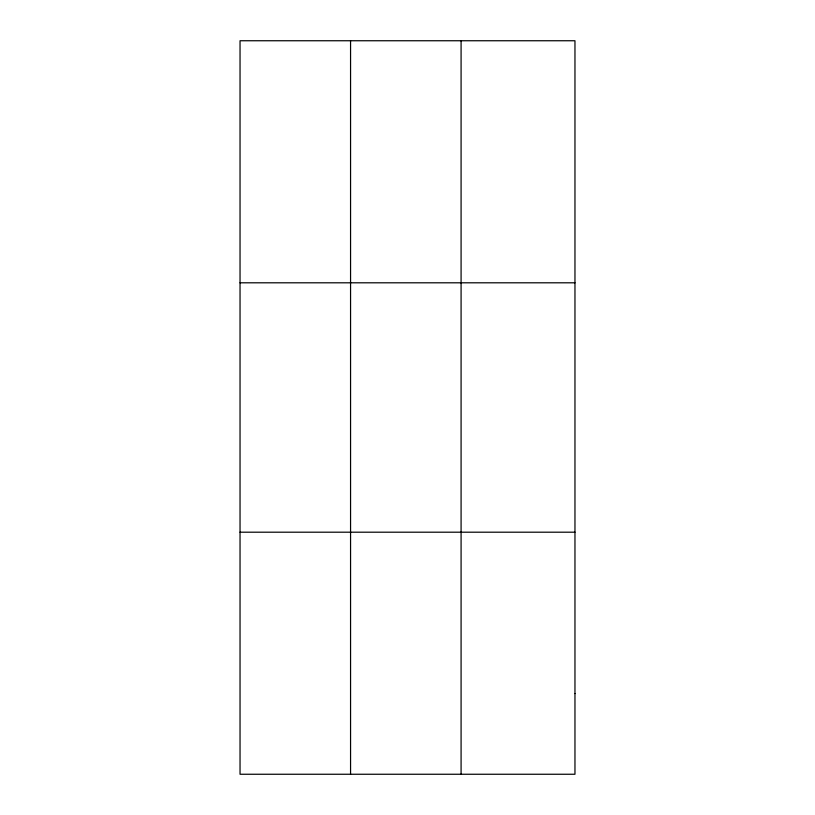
<?xml version="1.0" encoding="UTF-8"?>
<svg xmlns="http://www.w3.org/2000/svg" width="815" height="815" viewBox="0 0 815 815"><rect width="100%" height="100%" fill="white"/><g stroke="black" fill="none" stroke-linecap="round" stroke-linejoin="round"><path stroke-width="1.22" d="M350.562 40.75L350.562 774.25M461.086 40.75L461.086 774.25M240.038 282.805L574.962 282.805M240.038 532.195L574.962 532.195M574.962 693.565L574.962 774.25L240.038 774.25L240.038 40.75L574.962 40.75L574.962 693.565"/></g></svg>
